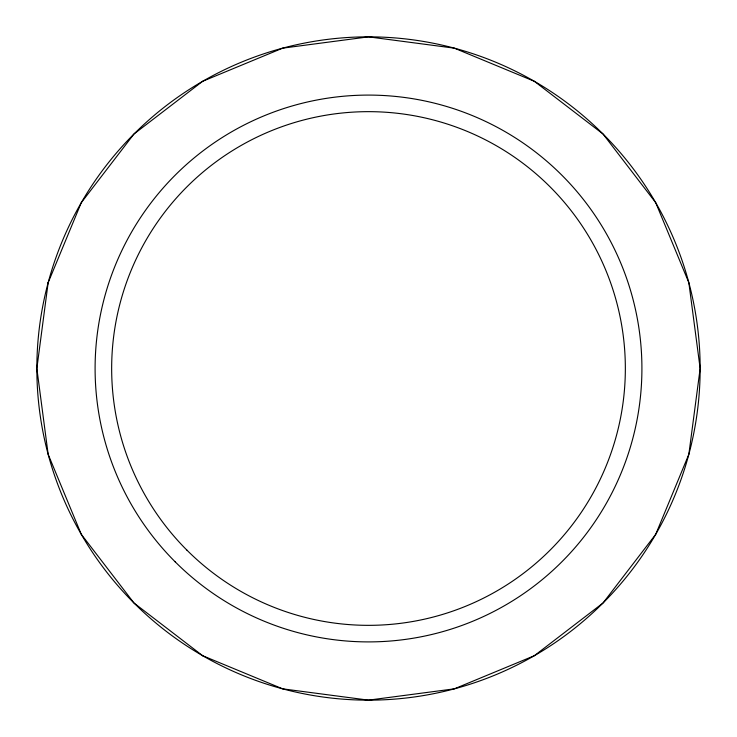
<?xml version="1.0" encoding="UTF-8"?>
<svg xmlns="http://www.w3.org/2000/svg" width="737" height="737" viewBox="0 0 737 737"><rect width="100%" height="100%" fill="white"/><g stroke="black" fill="none" stroke-linecap="round" stroke-linejoin="round"><path stroke-width="1.11" d="M48.154 282.667L36.85 368.5L48.154 454.333L81.282 534.325L133.987 603.013L202.675 655.718L282.667 688.846L368.5 700.15L454.333 688.846L534.325 655.718L603.013 603.013L655.718 534.325L688.846 454.333L700.15 368.5L688.846 282.667L655.718 202.675L603.013 133.987L534.325 81.282L454.333 48.154L368.5 36.85L282.667 48.154L202.675 81.282L133.987 133.987L81.282 202.675L48.154 282.667M186.885 550.115A256.845 256.845 0 0 0 616.593 434.977A256.845 256.845 0 0 0 302.023 120.407A256.845 256.845 0 0 0 186.885 550.115M175.176 561.824A273.409 273.409 0 0 0 632.595 439.261A273.409 273.409 0 0 0 297.739 104.405A273.409 273.409 0 0 0 175.176 561.824M202.675 655.718A331.65 331.65 0 0 0 700.15 368.5A331.65 331.65 0 0 0 202.675 81.282A331.65 331.65 0 0 0 202.675 655.718"/></g></svg>
